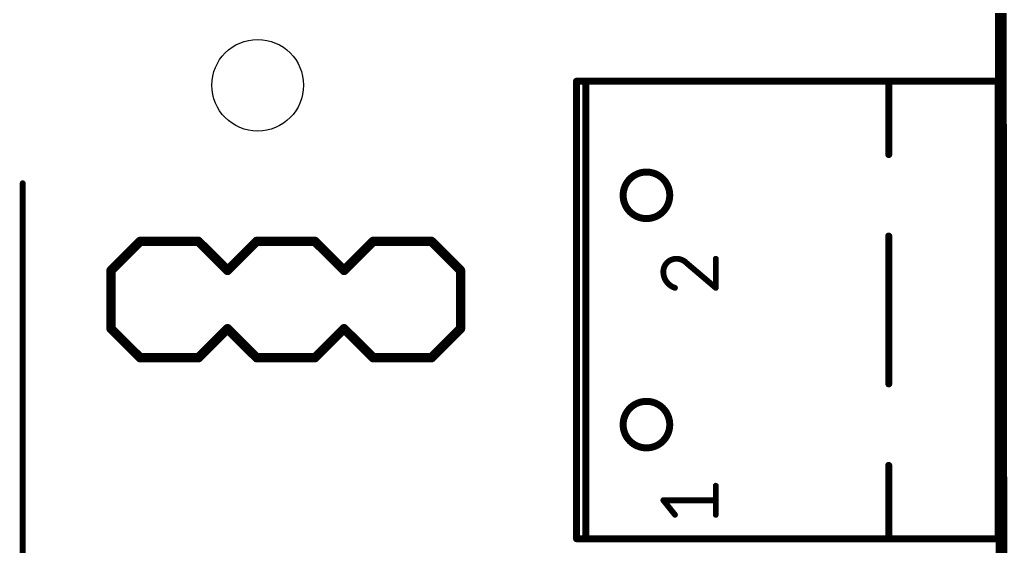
# Model space of a CAD drawing. Extents: x -0.2 to 45.5, y -0.1 to 78.5.
# Drawn here: x 23.95 to 45.52, y 45.7 to 57.19 of the extents above; entities that cross this region are included whole.
import ezdxf

# ---------------------------------------------------------------- set-up
doc = ezdxf.new("R2010")
doc.units = 0
doc.layers.add('20', color=31, linetype='CONTINUOUS')
doc.layers.add('21', color=253, linetype='CONTINUOUS')

msp = doc.modelspace()

# ---------------------------------------------------------------- linework, layer by layer
at = {"layer": '20', "const_width": 0.254}
msp.add_lwpolyline([(45.39, 0), (45.316, 78.374)], dxfattribs=at)
at = {"layer": '20'}
msp.add_circle((29.133, 55.758), 1, dxfattribs=at)
at = {"layer": '21'}
for points, const_width in [([(36.084, 55.846), (36.287, 55.846)], 0.1524), ([(36.084, 55.846), (36.084, 45.864)], 0.1524), ([(36.287, 45.864), (36.287, 55.846)], 0.1524), ([(36.287, 55.846), (42.891, 55.846)], 0.1524), ([(42.891, 54.246), (42.891, 55.846)], 0.1524), ([(42.891, 55.846), (45.279, 55.846)], 0.1524), ([(45.279, 45.864), (45.279, 55.846)], 0.1524), ([(24.01, 53.62), (24.01, 37.62)], 0.127), ([(25.936, 51.717), (26.571, 52.352)], 0.2032), ([(26.571, 52.352), (27.841, 52.352)], 0.2032), ([(27.841, 52.352), (28.476, 51.717)], 0.2032), ([(28.476, 51.717), (29.111, 52.352)], 0.2032), ([(29.111, 52.352), (30.381, 52.352)], 0.2032), ([(30.381, 52.352), (31.016, 51.717)], 0.2032), ([(31.016, 51.717), (31.651, 52.352)], 0.2032), ([(31.651, 52.352), (32.921, 52.352)], 0.2032), ([(33.556, 51.717), (32.921, 52.352)], 0.2032), ([(42.891, 49.242), (42.891, 52.468)], 0.1524), ([(39.1195, 51.3375), (39.1195, 51.9725)], 0.127), ([(25.936, 50.447), (25.936, 51.717)], 0.2032), ([(33.556, 50.447), (33.556, 51.717)], 0.2032), ([(38.4845, 51.8773), (39.1195, 51.3375)], 0.127), ([(26.571, 49.812), (25.936, 50.447)], 0.2032), ([(28.476, 50.447), (27.841, 49.812)], 0.2032), ([(29.111, 49.812), (28.476, 50.447)], 0.2032), ([(31.016, 50.447), (30.381, 49.812)], 0.2032), ([(31.651, 49.812), (31.016, 50.447)], 0.2032), ([(32.921, 49.812), (33.556, 50.447)], 0.2032), ([(27.841, 49.812), (26.571, 49.812)], 0.2032), ([(30.381, 49.812), (29.111, 49.812)], 0.2032), ([(32.921, 49.812), (31.651, 49.812)], 0.2032), ([(42.891, 45.864), (42.891, 47.464)], 0.1524), ([(39.1195, 46.3845), (39.1195, 47.0195)], 0.127), ([(38.2305, 46.3845), (37.9765, 46.702)], 0.127), ([(37.9765, 46.702), (39.1195, 46.702)], 0.127), ([(36.287, 45.864), (36.084, 45.864)], 0.1524), ([(42.891, 45.864), (36.287, 45.864)], 0.1524), ([(45.279, 45.864), (42.891, 45.864)], 0.1524)]:
    msp.add_lwpolyline(points, dxfattribs=dict(at, const_width=const_width))
for points, const_width in [([(36.084, 55.8841, 1), (36.084, 55.8079)], 0.0762), ([(36.1221, 55.846, 1), (36.0459, 55.846)], 0.0762), ([(36.3251, 55.846, 1), (36.2489, 55.846)], 0.0762), ([(36.287, 55.8841, 1), (36.287, 55.8079)], 0.0762), ([(36.287, 55.8079, 1), (36.287, 55.8841)], 0.0762), ([(42.9291, 55.846, 1), (42.8529, 55.846)], 0.0762), ([(42.891, 55.8841, 1), (42.891, 55.8079)], 0.0762), ([(42.891, 55.8079, 1), (42.891, 55.8841)], 0.0762), ([(45.3171, 55.846, 1), (45.2409, 55.846)], 0.0762), ([(45.279, 55.8079, 1), (45.279, 55.8841)], 0.0762), ([(42.8529, 54.246, 1), (42.9291, 54.246)], 0.0762), ([(37.6082, 52.8488, 1), (37.6082, 53.8648, 1), (37.6082, 52.8488)], 0.1524), ([(24.0418, 53.62, 1), (23.9783, 53.62)], 0.0635), ([(26.571, 52.4028, 1), (26.571, 52.3012)], 0.1016), ([(26.6069, 52.3161, 1), (26.5351, 52.3879)], 0.1016), ([(27.8769, 52.3879, 1), (27.8051, 52.3161)], 0.1016), ([(27.841, 52.3012, 1), (27.841, 52.4028)], 0.1016), ([(29.111, 52.4028, 1), (29.111, 52.3012)], 0.1016), ([(29.1469, 52.3161, 1), (29.0751, 52.3879)], 0.1016), ([(30.4169, 52.3879, 1), (30.3451, 52.3161)], 0.1016), ([(30.381, 52.3012, 1), (30.381, 52.4028)], 0.1016), ([(31.651, 52.4028, 1), (31.651, 52.3012)], 0.1016), ([(31.6869, 52.3161, 1), (31.6151, 52.3879)], 0.1016), ([(32.9569, 52.3879, 1), (32.8851, 52.3161)], 0.1016), ([(32.921, 52.3012, 1), (32.921, 52.4028)], 0.1016), ([(42.9291, 52.468, 1), (42.8529, 52.468)], 0.0762), ([(38.2623, 51.9725, 0.4142), (37.9765, 51.6868)], 0.127), ([(38.4845, 51.8773, 0.2053), (38.2623, 51.9725)], 0.127), ([(38.2622, 52.0042, 1), (38.2623, 51.9408)], 0.0635), ([(38.2623, 51.9408, 1), (38.2623, 52.0043)], 0.0635), ([(39.1513, 51.9725, 1), (39.0877, 51.9725)], 0.0635), ([(25.9868, 51.717, 1), (25.8852, 51.717)], 0.1016), ([(25.9001, 51.7529, 1), (25.9719, 51.6811)], 0.1016), ([(28.4401, 51.7529, 1), (28.5119, 51.6811)], 0.1016), ([(28.4401, 51.6811, 1), (28.5119, 51.7529)], 0.1016), ([(30.9801, 51.7529, 1), (31.0519, 51.6811)], 0.1016), ([(30.9801, 51.6811, 1), (31.0519, 51.7529)], 0.1016), ([(33.6068, 51.717, 1), (33.5052, 51.717)], 0.1016), ([(33.5201, 51.6811, 1), (33.5919, 51.7529)], 0.1016), ([(38.5051, 51.9014, 1), (38.4639, 51.8531)], 0.0635), ([(38.4615, 51.8554, 1), (38.5075, 51.8991)], 0.0635), ([(38.0083, 51.6867, 1), (37.9447, 51.6868)], 0.0635), ([(37.9447, 51.6868, 1), (38.0083, 51.6868)], 0.0635), ([(37.9765, 51.6868, 0.3252), (38.2305, 51.3375)], 0.127), ([(38.2207, 51.3073, 1), (38.2403, 51.3677)], 0.0635), ([(39.0877, 51.3375, 1), (39.1513, 51.3375)], 0.0635), ([(39.0989, 51.3133, 1), (39.1401, 51.3617)], 0.0635), ([(25.9719, 50.4829, 1), (25.9001, 50.4111)], 0.1016), ([(25.8852, 50.447, 1), (25.9868, 50.447)], 0.1016), ([(28.5119, 50.4829, 1), (28.4401, 50.4111)], 0.1016), ([(28.5119, 50.4111, 1), (28.4401, 50.4829)], 0.1016), ([(31.0519, 50.4829, 1), (30.9801, 50.4111)], 0.1016), ([(31.0519, 50.4111, 1), (30.9801, 50.4829)], 0.1016), ([(33.5052, 50.447, 1), (33.6068, 50.447)], 0.1016), ([(33.5919, 50.4111, 1), (33.5201, 50.4829)], 0.1016), ([(26.571, 49.8628, 1), (26.571, 49.7612)], 0.1016), ([(26.5351, 49.7761, 1), (26.6069, 49.8479)], 0.1016), ([(27.8051, 49.8479, 1), (27.8769, 49.7761)], 0.1016), ([(27.841, 49.7612, 1), (27.841, 49.8628)], 0.1016), ([(29.111, 49.8628, 1), (29.111, 49.7612)], 0.1016), ([(29.0751, 49.7761, 1), (29.1469, 49.8479)], 0.1016), ([(30.3451, 49.8479, 1), (30.4169, 49.7761)], 0.1016), ([(30.381, 49.7612, 1), (30.381, 49.8628)], 0.1016), ([(31.651, 49.8628, 1), (31.651, 49.7612)], 0.1016), ([(31.6151, 49.7761, 1), (31.6869, 49.8479)], 0.1016), ([(32.8851, 49.8479, 1), (32.9569, 49.7761)], 0.1016), ([(32.921, 49.7612, 1), (32.921, 49.8628)], 0.1016), ([(42.8529, 49.242, 1), (42.9291, 49.242)], 0.0762), ([(37.6082, 47.845, 1), (37.6082, 48.861, 1), (37.6082, 47.845)], 0.1524), ([(42.9291, 47.464, 1), (42.8529, 47.464)], 0.0762), ([(39.1513, 47.0195, 1), (39.0877, 47.0195)], 0.0635), ([(37.9765, 46.7338, 1), (37.9765, 46.6703)], 0.0635), ([(38.0013, 46.7218, 1), (37.9517, 46.6822)], 0.0635), ([(39.1195, 46.6703, 1), (39.1195, 46.7338)], 0.0635), ([(38.2057, 46.3647, 1), (38.2553, 46.4043)], 0.0635), ([(39.0877, 46.3845, 1), (39.1513, 46.3845)], 0.0635), ([(36.084, 45.9021, 1), (36.084, 45.8259)], 0.0762), ([(36.0459, 45.864, 1), (36.1221, 45.864)], 0.0762), ([(36.287, 45.9021, 1), (36.287, 45.8259)], 0.0762), ([(36.2489, 45.864, 1), (36.3251, 45.864)], 0.0762), ([(36.287, 45.8259, 1), (36.287, 45.9021)], 0.0762), ([(42.891, 45.9021, 1), (42.891, 45.8259)], 0.0762), ([(42.8529, 45.864, 1), (42.9291, 45.864)], 0.0762), ([(42.891, 45.8259, 1), (42.891, 45.9021)], 0.0762), ([(45.2409, 45.864, 1), (45.3171, 45.864)], 0.0762), ([(45.279, 45.8259, 1), (45.279, 45.9021)], 0.0762)]:
    msp.add_lwpolyline(points, format="xyb", dxfattribs=dict(at, const_width=const_width))

doc.saveas('drawing.dxf')
